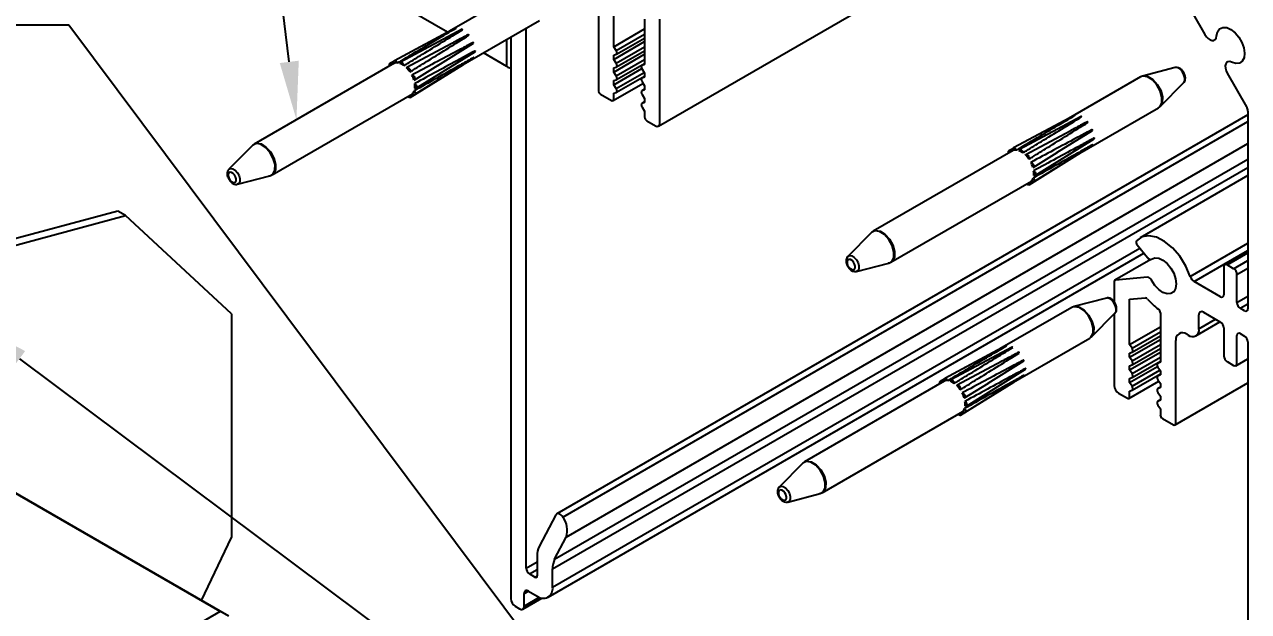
# Model space of a CAD drawing. Extents: x -2.4 to 12.9, y -12.4 to 0.3.
# Drawn here: x 6.133 to 10.076, y -8.175 to -6.284 of the extents above; entities that cross this region are included whole.
import ezdxf
from ezdxf import colors
from ezdxf.entities.mleader import LeaderData, LeaderLine
from ezdxf.math import Vec2, Vec3

# ---------------------------------------------------------------- set-up
doc = ezdxf.new("R2010")
doc.units = 0
doc.header["$LTSCALE"] = 0.5
doc.header["$MEASUREMENT"] = 0
for name, color, linetype in [('Brackets', 181, 'CONTINUOUS'), ('FAB DWG', 221, 'CONTINUOUS'), ('Hardware', 242, 'CONTINUOUS'), ('Housing', 150, 'CONTINUOUS')]:
    doc.layers.add(name, color=color, linetype=linetype)
doc.layers.add('Joiner', color=11, linetype='CONTINUOUS', plot=False)
doc.styles.add('LSAD_Standard', font='arial.ttf')

msp = doc.modelspace()

# ---------------------------------------------------------------- linework, layer by layer
at = {"layer": 'Brackets', "transparency": 16777216}
for p, q in [((6.4334, -6.8853), (5.891, -7.0306)), ((6.4588, -6.9), (6.4334, -6.8853)), ((5.9164, -7.0453), (6.4588, -6.9)), ((6.8003, -7.2168), (6.4588, -6.9)), ((6.8003, -7.2168), (6.8003, -7.9369)), ((6.7029, -8.1397), (6.8003, -7.9369))]:
    msp.add_line(p, q, dxfattribs=at)
at = {"layer": 'Hardware', "transparency": 16777216}
for p, q in [((7.7342, -6.1723), (7.5025, -6.306)), ((7.5225, -6.2953), (7.3245, -6.4013)), ((7.5423, -6.2999), (7.3443, -6.4059)), ((7.5388, -6.4178), (7.7917, -6.2719)), ((7.507, -6.3467), (7.3645, -6.423)), ((7.4648, -6.4162), (7.5795, -6.345)), ((7.3944, -6.49), (7.5852, -6.3715)), ((7.3234, -6.4094), (6.8728, -6.6695)), ((7.3228, -6.4038), (7.3103, -6.4104)), ((7.3754, -6.5196), (7.5469, -6.4131)), ((7.3885, -6.4637), (7.4653, -6.416)), ((7.3896, -6.5104), (7.5804, -6.392)), ((9.8389, -6.4231), (9.7343, -6.4504)), ((9.7278, -6.4531), (9.4961, -6.5868)), ((9.7353, -6.4509), (9.7299, -6.4523)), ((9.7908, -6.5484), (9.8668, -6.4714)), ((6.9303, -6.7691), (7.3826, -6.508)), ((9.5162, -6.5761), (9.3182, -6.6821)), ((9.536, -6.5807), (9.338, -6.6867)), ((9.5325, -6.6986), (9.7853, -6.5527)), ((9.5007, -6.6275), (9.3581, -6.7038)), ((9.3881, -6.7708), (9.5789, -6.6523)), ((9.4584, -6.697), (9.5732, -6.6258)), ((6.8673, -6.6738), (6.7913, -6.7508)), ((9.317, -6.6902), (8.8664, -6.9503)), ((9.3164, -6.6846), (9.304, -6.6912)), ((9.3691, -6.8004), (9.5406, -6.6939)), ((9.3821, -6.7445), (9.4589, -6.6968)), ((9.3833, -6.7912), (9.5741, -6.6728)), ((6.8192, -6.7991), (6.9238, -6.7718)), ((6.9212, -6.7716), (6.9283, -6.7699)), ((6.9303, -6.7691), (6.9289, -6.7698)), ((8.9239, -7.0499), (9.3762, -6.7888)), ((8.8609, -6.9546), (8.7849, -7.0316)), ((8.8128, -7.0799), (8.9175, -7.0526)), ((8.9148, -7.0524), (8.922, -7.0507)), ((8.9239, -7.0499), (8.9226, -7.0506)), ((9.7629, -7.0402), (9.7634, -7.04)), ((9.7634, -7.0399), (9.7634, -7.0399)), ((9.6176, -7.1656), (9.513, -7.1929)), ((9.5065, -7.1955), (9.2748, -7.3293)), ((9.514, -7.1934), (9.5086, -7.1947)), ((9.5695, -7.2908), (9.6455, -7.2139)), ((9.2949, -7.3186), (9.0969, -7.4245)), ((9.3147, -7.3232), (9.1167, -7.4291)), ((9.3112, -7.4411), (9.564, -7.2951)), ((9.2794, -7.37), (9.1368, -7.4463)), ((9.2371, -7.4395), (9.3519, -7.3682)), ((9.1668, -7.5132), (9.3576, -7.3948)), ((9.0957, -7.4327), (8.6451, -7.6928)), ((9.0951, -7.4271), (9.0827, -7.4337)), ((9.1478, -7.5429), (9.3193, -7.4364)), ((9.1608, -7.4869), (9.2376, -7.4393)), ((9.162, -7.5337), (9.3528, -7.4153)), ((8.7026, -7.7924), (9.1549, -7.5313)), ((8.6396, -7.6971), (8.5636, -7.774)), ((8.5915, -7.8223), (8.6961, -7.795)), ((8.6935, -7.7949), (8.7007, -7.7932)), ((8.7026, -7.7924), (8.7013, -7.7931))]:
    msp.add_line(p, q, dxfattribs=at)
at = {"layer": 'Hardware', "transparency": 16777216, "flags": 128}
for points in [[(7.3089, -6.4178), (7.3086, -6.4167), (7.3084, -6.4138), (7.3091, -6.4116), (7.3107, -6.4103), (7.3128, -6.4102), (7.3152, -6.4112), (7.3172, -6.413)], [(7.3234, -6.4096), (7.3226, -6.4065), (7.3228, -6.4037), (7.3238, -6.4018), (7.3256, -6.4009), (7.3279, -6.4013), (7.3303, -6.4027), (7.3325, -6.4051), (7.3342, -6.4081)], [(7.3424, -6.41), (7.3429, -6.4075), (7.3442, -6.406), (7.3462, -6.4055), (7.3486, -6.4063), (7.351, -6.4081), (7.353, -6.4108), (7.3545, -6.4139), (7.3551, -6.4169)], [(7.3634, -6.424), (7.365, -6.4228), (7.3672, -6.4228), (7.3696, -6.4239), (7.3719, -6.4261), (7.3738, -6.429), (7.3749, -6.4321), (7.3752, -6.4351), (7.3746, -6.4374)], [(9.8668, -6.4714), (9.8668, -6.4714), (9.8701, -6.4651), (9.8704, -6.4563), (9.8677, -6.4463), (9.8624, -6.4366), (9.8553, -6.4288), (9.8475, -6.4239), (9.8402, -6.4229), (9.8389, -6.4231)], [(7.3808, -6.4477), (7.3831, -6.4481), (7.3855, -6.4497), (7.3877, -6.4522), (7.3893, -6.4552), (7.3902, -6.4583), (7.3901, -6.4611), (7.3892, -6.4631), (7.3874, -6.4641)], [(9.7853, -6.5527), (9.7895, -6.5494), (9.7961, -6.5366), (9.7967, -6.5186), (9.7912, -6.4982), (9.7804, -6.4786), (9.7659, -6.4626), (9.7501, -6.4528), (9.7352, -6.4506), (9.7278, -6.4531)], [(9.7349, -6.4503), (9.7368, -6.4499), (9.7516, -6.4521), (9.7674, -6.4619), (9.7818, -6.4778), (9.7926, -6.4974)], [(7.3883, -6.4982), (7.3901, -6.5011), (7.3912, -6.5042), (7.3914, -6.5072), (7.3907, -6.5094), (7.3891, -6.5107), (7.387, -6.5108), (7.3846, -6.5097), (7.3822, -6.5076)], [(7.3899, -6.4749), (7.3922, -6.4768), (7.3943, -6.4795), (7.3957, -6.4826), (7.3962, -6.4857), (7.3958, -6.4882), (7.3945, -6.4899), (7.3926, -6.4904), (7.3902, -6.4898)], [(9.7926, -6.4974), (9.7981, -6.5176), (9.7975, -6.5355), (9.7909, -6.5483), (9.7908, -6.5484)], [(7.3764, -6.5114), (7.3772, -6.5145), (7.377, -6.5172), (7.376, -6.5192), (7.3742, -6.5201), (7.3719, -6.5197), (7.3695, -6.5183), (7.3678, -6.5166)], [(6.9238, -6.7718), (6.9328, -6.7665), (6.9394, -6.7538), (6.94, -6.7359), (6.9345, -6.7156), (6.9237, -6.696), (6.9094, -6.6801), (6.8936, -6.6703), (6.8788, -6.6681), (6.8673, -6.6738)], [(6.8728, -6.6695), (6.8802, -6.667), (6.8951, -6.6692), (6.9109, -6.6791), (6.9254, -6.695), (6.9362, -6.7147)], [(9.3025, -6.6986), (9.3023, -6.6975), (9.3021, -6.6946), (9.3028, -6.6924), (9.3043, -6.6911), (9.3065, -6.691), (9.3089, -6.692), (9.3109, -6.6938)], [(9.3171, -6.6904), (9.3163, -6.6873), (9.3164, -6.6845), (9.3175, -6.6826), (9.3193, -6.6817), (9.3215, -6.6821), (9.324, -6.6835), (9.3262, -6.6859), (9.3279, -6.6889)], [(9.336, -6.6908), (9.3365, -6.6883), (9.3378, -6.6868), (9.3398, -6.6863), (9.3422, -6.6871), (9.3446, -6.6889), (9.3467, -6.6916), (9.3481, -6.6947), (9.3488, -6.6977)], [(6.9362, -6.7147), (6.9417, -6.735), (6.9411, -6.753), (6.9345, -6.7659), (6.9303, -6.7691)], [(9.357, -6.7048), (9.3586, -6.7036), (9.3608, -6.7036), (9.3632, -6.7047), (9.3655, -6.7069), (9.3674, -6.7098), (9.3686, -6.7129), (9.3689, -6.7159), (9.3682, -6.7182)], [(9.3744, -6.7285), (9.3767, -6.7289), (9.3791, -6.7305), (9.3813, -6.733), (9.383, -6.736), (9.3838, -6.7391), (9.3838, -6.7419), (9.3828, -6.7439), (9.3811, -6.7449)], [(6.7908, -6.7783), (6.7942, -6.7847), (6.7989, -6.7898), (6.804, -6.7929), (6.8088, -6.7937), (6.8125, -6.7918), (6.8146, -6.7877), (6.8148, -6.7819), (6.813, -6.7754), (6.8095, -6.769), (6.8049, -6.7639), (6.7998, -6.7608), (6.795, -6.7601), (6.7913, -6.7619), (6.7892, -6.766), (6.789, -6.7718), (6.7908, -6.7783)], [(6.7913, -6.7508), (6.797, -6.748), (6.8043, -6.7491), (6.812, -6.7539), (6.8191, -6.7617), (6.8244, -6.7714), (6.8271, -6.7814), (6.8269, -6.7902), (6.8236, -6.7965), (6.8192, -6.7991)], [(9.3819, -6.779), (9.3837, -6.7819), (9.3848, -6.785), (9.385, -6.788), (9.3843, -6.7902), (9.3828, -6.7915), (9.3806, -6.7916), (9.3782, -6.7905), (9.3759, -6.7884)], [(9.3835, -6.7557), (9.3859, -6.7576), (9.3879, -6.7603), (9.3893, -6.7634), (9.3898, -6.7665), (9.3895, -6.769), (9.3882, -6.7707), (9.3862, -6.7712), (9.3839, -6.7706)], [(9.37, -6.7922), (9.3708, -6.7953), (9.3707, -6.798), (9.3696, -6.8), (9.3679, -6.8008), (9.3656, -6.8005), (9.3631, -6.7991), (9.3615, -6.7973)], [(8.9175, -7.0526), (8.9265, -7.0473), (8.9331, -7.0345), (8.9336, -7.0167), (8.9281, -6.9964), (8.9174, -6.9768), (8.903, -6.9609), (8.8872, -6.9511), (8.8724, -6.9489), (8.8609, -6.9546)], [(8.8664, -6.9503), (8.8739, -6.9478), (8.8887, -6.95), (8.9046, -6.9599), (8.919, -6.9758), (8.9298, -6.9955)], [(8.9298, -6.9955), (8.9353, -7.0158), (8.9348, -7.0338), (8.9281, -7.0466), (8.9239, -7.0499)], [(8.7844, -7.0591), (8.7879, -7.0655), (8.7925, -7.0706), (8.7976, -7.0737), (8.8024, -7.0744), (8.8061, -7.0726), (8.8083, -7.0685), (8.8084, -7.0627), (8.8067, -7.0562), (8.8032, -7.0498), (8.7986, -7.0447), (8.7935, -7.0416), (8.7887, -7.0408), (8.785, -7.0427), (8.7828, -7.0468), (8.7826, -7.0526), (8.7844, -7.0591)], [(8.7849, -7.0316), (8.7906, -7.0288), (8.7979, -7.0299), (8.8057, -7.0347), (8.8128, -7.0425), (8.8181, -7.0522), (8.8208, -7.0622), (8.8205, -7.071), (8.8173, -7.0773), (8.8128, -7.0799)], [(9.6455, -7.2139), (9.6455, -7.2139), (9.6488, -7.2075), (9.6491, -7.1987), (9.6464, -7.1887), (9.6411, -7.1791), (9.634, -7.1712), (9.6262, -7.1664), (9.6189, -7.1653), (9.6176, -7.1656)], [(9.564, -7.2951), (9.5682, -7.2919), (9.5748, -7.279), (9.5754, -7.261), (9.5699, -7.2407), (9.5591, -7.221), (9.5446, -7.2051), (9.5288, -7.1953), (9.5139, -7.1931), (9.5065, -7.1955)], [(9.5136, -7.1927), (9.5155, -7.1924), (9.5303, -7.1946), (9.5461, -7.2044), (9.5605, -7.2202), (9.5713, -7.2398)], [(9.5713, -7.2398), (9.5768, -7.2601), (9.5762, -7.278), (9.5696, -7.2908), (9.5695, -7.2908)], [(9.0812, -7.441), (9.081, -7.44), (9.0808, -7.4371), (9.0815, -7.4348), (9.083, -7.4335), (9.0852, -7.4334), (9.0876, -7.4345), (9.0896, -7.4362)], [(9.0958, -7.4328), (9.095, -7.4297), (9.0951, -7.427), (9.0962, -7.4251), (9.0979, -7.4242), (9.1002, -7.4245), (9.1027, -7.426), (9.1049, -7.4284), (9.1066, -7.4314)], [(9.1147, -7.4333), (9.1152, -7.4308), (9.1165, -7.4292), (9.1185, -7.4288), (9.1209, -7.4295), (9.1233, -7.4314), (9.1254, -7.434), (9.1268, -7.4371), (9.1275, -7.4402)], [(9.1357, -7.4472), (9.1373, -7.4461), (9.1395, -7.446), (9.1419, -7.4472), (9.1442, -7.4494), (9.1461, -7.4523), (9.1473, -7.4554), (9.1476, -7.4583), (9.1469, -7.4607)], [(9.1531, -7.471), (9.1554, -7.4714), (9.1578, -7.473), (9.16, -7.4754), (9.1617, -7.4785), (9.1625, -7.4816), (9.1625, -7.4844), (9.1615, -7.4864), (9.1598, -7.4873)], [(9.1606, -7.5215), (9.1624, -7.5244), (9.1635, -7.5275), (9.1637, -7.5304), (9.163, -7.5327), (9.1615, -7.534), (9.1593, -7.5341), (9.1569, -7.533), (9.1546, -7.5309)], [(9.1622, -7.4982), (9.1646, -7.5001), (9.1666, -7.5028), (9.168, -7.5059), (9.1685, -7.5089), (9.1681, -7.5115), (9.1669, -7.5132), (9.1649, -7.5137), (9.1626, -7.513)], [(9.1487, -7.5347), (9.1495, -7.5378), (9.1494, -7.5405), (9.1483, -7.5424), (9.1465, -7.5433), (9.1443, -7.543), (9.1418, -7.5415), (9.1402, -7.5398)], [(8.6961, -7.795), (8.7052, -7.7898), (8.7118, -7.777), (8.7123, -7.7591), (8.7068, -7.7388), (8.6961, -7.7193), (8.6817, -7.7034), (8.6659, -7.6936), (8.6511, -7.6914), (8.6396, -7.6971)], [(8.6451, -7.6928), (8.6526, -7.6903), (8.6674, -7.6925), (8.6833, -7.7023), (8.6977, -7.7183), (8.7085, -7.7379)], [(8.7085, -7.7379), (8.714, -7.7583), (8.7135, -7.7763), (8.7068, -7.7891), (8.7026, -7.7924)], [(8.5631, -7.8016), (8.5666, -7.8079), (8.5712, -7.8131), (8.5763, -7.8162), (8.5811, -7.8169), (8.5848, -7.8151), (8.587, -7.8109), (8.5871, -7.8052), (8.5854, -7.7986), (8.5819, -7.7923), (8.5773, -7.7872), (8.5722, -7.784), (8.5674, -7.7833), (8.5637, -7.7852), (8.5615, -7.7893), (8.5613, -7.7951), (8.5631, -7.8016)], [(8.5636, -7.774), (8.5693, -7.7712), (8.5766, -7.7723), (8.5844, -7.7771), (8.5915, -7.785), (8.5968, -7.7946), (8.5995, -7.8046), (8.5992, -7.8135), (8.596, -7.8198), (8.5915, -7.8223)]]:
    msp.add_lwpolyline(points, dxfattribs=at)
at = {"layer": 'Hardware', "transparency": 16777216}
for centre, radius, start, end in [((7.5228, -6.2966), 0.00131, 32.995, 104.5717), ((7.5425, -6.3017), 0.00183, 15.4908, 95.0987), ((7.5622, -6.3193), 0.00238, 1.7813, 77.8073), ((7.5772, -6.3443), 0.00245, 344.9604, 59.4304), ((7.5838, -6.3704), 0.00175, 321.8837, 50.0848), ((7.3317, -6.4305), 0.0225, 83.6186, 111.6901), ((7.3243, -6.4585), 0.0517, 53.4072, 69.4904), ((7.2993, -6.4887), 0.0911, 34.2851, 45.3035), ((7.5795, -6.3911), 0.00129, 314.0075, 31.7615), ((7.2976, -6.4912), 0.0939, 16.796, 27.5948), ((7.3654, -6.4902), 0.0243, 314.025, 340.7355), ((7.3342, -6.4837), 0.0564, 353.8124, 8.9975), ((9.5165, -6.5774), 0.00131, 32.995, 104.5717), ((9.5361, -6.5825), 0.00183, 15.4908, 95.0987), ((9.5559, -6.6001), 0.00238, 1.7813, 77.8073), ((9.5708, -6.6251), 0.00245, 344.9604, 59.4304), ((9.5775, -6.6512), 0.00175, 321.8837, 50.0848), ((9.3254, -6.7113), 0.0225, 83.6186, 111.6901), ((9.3179, -6.7393), 0.0517, 53.4072, 69.4904), ((9.5732, -6.6719), 0.00129, 314.0075, 31.7615), ((9.293, -6.7695), 0.0911, 34.2851, 45.3035), ((9.2912, -6.772), 0.0939, 16.796, 27.5948), ((9.359, -6.771), 0.0243, 314.025, 340.7355), ((9.3278, -6.7645), 0.0564, 353.8124, 8.9975), ((9.2952, -7.3198), 0.00131, 32.995, 104.5717), ((9.3148, -7.325), 0.00183, 15.4908, 95.0987), ((9.3346, -7.3425), 0.00238, 1.7813, 77.8073), ((9.3495, -7.3676), 0.00245, 344.9604, 59.4304), ((9.3562, -7.3937), 0.00175, 321.8837, 50.0848), ((9.1041, -7.4538), 0.0225, 83.6186, 111.6901), ((9.0966, -7.4817), 0.0517, 53.4072, 69.4904), ((9.0717, -7.512), 0.0911, 34.2851, 45.3035), ((9.3519, -7.4143), 0.00129, 314.0075, 31.7615), ((9.0699, -7.5145), 0.0939, 16.796, 27.5948), ((9.1377, -7.5135), 0.0243, 314.025, 340.7355), ((9.1065, -7.507), 0.0564, 353.8124, 8.9975)]:
    msp.add_arc(centre, radius, start, end, dxfattribs=at)
for points, knots in [([(7.3342, -6.4081), (7.338, -6.4059), (7.3579, -6.3941), (7.4211, -6.3565), (7.4806, -6.3214), (7.5239, -6.2958)], [0, 0, 0, 0, 0.058989, 0.315059, 1, 1, 1, 1]), ([(7.3551, -6.4169), (7.3588, -6.4147), (7.3787, -6.4025), (7.4418, -6.3639), (7.5011, -6.3276), (7.5443, -6.3012)], [0, 0, 0, 0, 0.058989, 0.315059, 1, 1, 1, 1]), ([(7.3746, -6.4374), (7.3783, -6.4351), (7.3983, -6.4227), (7.4617, -6.3833), (7.5213, -6.3462), (7.5646, -6.3192)], [0, 0, 0, 0, 0.058989, 0.315059, 1, 1, 1, 1]), ([(7.5784, -6.3422), (7.5779, -6.3425), (7.5741, -6.3445), (7.5572, -6.3535), (7.4918, -6.3883), (7.4297, -6.4215), (7.3808, -6.4477)], [0, 0, 0, 0, 0.007458, 0.057409, 0.257212, 1, 1, 1, 1]), ([(7.5627, -6.317), (7.5622, -6.3172), (7.5584, -6.3192), (7.5413, -6.3283), (7.5232, -6.338), (7.5084, -6.346), (7.5069, -6.3468)], [0, 0, 0, 0, 0.026637, 0.205031, 0.918608, 1, 1, 1, 1]), ([(7.585, -6.3691), (7.5845, -6.3694), (7.5807, -6.3714), (7.564, -6.3804), (7.4996, -6.4154), (7.4382, -6.4487), (7.3899, -6.4749)], [0, 0, 0, 0, 0.007458, 0.057409, 0.257212, 1, 1, 1, 1]), ([(7.5806, -6.3904), (7.5802, -6.3907), (7.5765, -6.3927), (7.56, -6.4019), (7.4965, -6.4377), (7.436, -6.4715), (7.3883, -6.4982)], [0, 0, 0, 0, 0.007458, 0.057409, 0.257212, 1, 1, 1, 1]), ([(9.8666, -6.4711), (9.8672, -6.4707), (9.8695, -6.4689), (9.8716, -6.4636), (9.8726, -6.456), (9.8709, -6.4467), (9.8663, -6.4369), (9.859, -6.4284), (9.8507, -6.4235), (9.8436, -6.422), (9.8402, -6.4231), (9.8393, -6.4234)], [0, 0, 0, 0, 0.0341972, 0.1359613, 0.2488412, 0.3845063, 0.5314127, 0.6791678, 0.836556, 0.9534937, 1, 1, 1, 1]), ([(9.3279, -6.6889), (9.3316, -6.6867), (9.3515, -6.6749), (9.4148, -6.6373), (9.4743, -6.6022), (9.5176, -6.5766)], [0, 0, 0, 0, 0.058989, 0.315059, 1, 1, 1, 1]), ([(9.3488, -6.6977), (9.3525, -6.6954), (9.3724, -6.6833), (9.4355, -6.6446), (9.4948, -6.6084), (9.5379, -6.582)], [0, 0, 0, 0, 0.058989, 0.315059, 1, 1, 1, 1]), ([(9.3682, -6.7182), (9.372, -6.7159), (9.392, -6.7035), (9.4554, -6.6641), (9.5149, -6.627), (9.5582, -6.6)], [0, 0, 0, 0, 0.058989, 0.315059, 1, 1, 1, 1]), ([(9.572, -6.623), (9.5716, -6.6233), (9.5678, -6.6253), (9.5508, -6.6342), (9.4855, -6.6691), (9.4234, -6.7023), (9.3744, -6.7285)], [0, 0, 0, 0, 0.007458, 0.057409, 0.257212, 1, 1, 1, 1]), ([(9.5564, -6.5977), (9.5559, -6.598), (9.552, -6.6), (9.5349, -6.6091), (9.5168, -6.6188), (9.502, -6.6268), (9.5005, -6.6276)], [0, 0, 0, 0, 0.026637, 0.205031, 0.918608, 1, 1, 1, 1]), ([(9.5786, -6.6499), (9.5781, -6.6502), (9.5744, -6.6522), (9.5577, -6.6612), (9.4932, -6.6962), (9.4319, -6.7295), (9.3835, -6.7557)], [0, 0, 0, 0, 0.007458, 0.057409, 0.257212, 1, 1, 1, 1]), ([(9.5743, -6.6712), (9.5738, -6.6714), (9.5701, -6.6735), (9.5537, -6.6827), (9.4901, -6.7185), (9.4296, -6.7523), (9.3819, -6.779)], [0, 0, 0, 0, 0.007458, 0.057409, 0.257212, 1, 1, 1, 1]), ([(6.7913, -6.7512), (6.7908, -6.7515), (6.7886, -6.7533), (6.7866, -6.7584), (6.7855, -6.7659), (6.7866, -6.7729), (6.7882, -6.777), (6.7886, -6.778)], [0, 0, 0, 0, 0.065785, 0.306251, 0.571545, 0.890556, 1, 1, 1, 1]), ([(6.7886, -6.778), (6.79, -6.7809), (6.793, -6.787), (6.8001, -6.7945), (6.808, -6.7988), (6.8147, -6.8002), (6.818, -6.7991), (6.8188, -6.7988)], [0, 0, 0, 0, 0.221492, 0.477911, 0.724167, 0.926519, 1, 1, 1, 1]), ([(8.785, -7.032), (8.7845, -7.0323), (8.7823, -7.0341), (8.7802, -7.0392), (8.7791, -7.0467), (8.7803, -7.0537), (8.7818, -7.0578), (8.7822, -7.0588)], [0, 0, 0, 0, 0.065785, 0.306251, 0.571545, 0.890556, 1, 1, 1, 1]), ([(8.7822, -7.0588), (8.7836, -7.0617), (8.7866, -7.0678), (8.7937, -7.0753), (8.8017, -7.0796), (8.8083, -7.081), (8.8116, -7.0799), (8.8125, -7.0796)], [0, 0, 0, 0, 0.221492, 0.477911, 0.724167, 0.926519, 1, 1, 1, 1]), ([(9.6453, -7.2136), (9.6459, -7.2132), (9.6482, -7.2113), (9.6503, -7.206), (9.6513, -7.1984), (9.6496, -7.1891), (9.645, -7.1794), (9.6377, -7.1708), (9.6294, -7.166), (9.6223, -7.1644), (9.6189, -7.1655), (9.618, -7.1659)], [0, 0, 0, 0, 0.0341972, 0.1359613, 0.2488412, 0.3845063, 0.5314127, 0.6791678, 0.836556, 0.9534937, 1, 1, 1, 1]), ([(9.1066, -7.4314), (9.1103, -7.4292), (9.1302, -7.4173), (9.1935, -7.3798), (9.253, -7.3447), (9.2963, -7.3191)], [0, 0, 0, 0, 0.058989, 0.315059, 1, 1, 1, 1]), ([(9.1275, -7.4402), (9.1312, -7.4379), (9.1511, -7.4257), (9.2142, -7.3871), (9.2735, -7.3509), (9.3166, -7.3245)], [0, 0, 0, 0, 0.058989, 0.315059, 1, 1, 1, 1]), ([(9.1469, -7.4607), (9.1507, -7.4584), (9.1706, -7.4459), (9.2341, -7.4065), (9.2936, -7.3695), (9.3369, -7.3425)], [0, 0, 0, 0, 0.058989, 0.315059, 1, 1, 1, 1]), ([(9.3507, -7.3655), (9.3503, -7.3657), (9.3465, -7.3677), (9.3295, -7.3767), (9.2642, -7.4116), (9.2021, -7.4448), (9.1531, -7.471)], [0, 0, 0, 0, 0.007458, 0.057409, 0.257212, 1, 1, 1, 1]), ([(9.3351, -7.3402), (9.3346, -7.3405), (9.3307, -7.3425), (9.3136, -7.3516), (9.2955, -7.3613), (9.2807, -7.3692), (9.2792, -7.3701)], [0, 0, 0, 0, 0.026637, 0.205031, 0.918608, 1, 1, 1, 1]), ([(9.3573, -7.3924), (9.3568, -7.3926), (9.3531, -7.3946), (9.3364, -7.4037), (9.2719, -7.4387), (9.2106, -7.4719), (9.1622, -7.4982)], [0, 0, 0, 0, 0.007458, 0.057409, 0.257212, 1, 1, 1, 1]), ([(9.353, -7.4136), (9.3525, -7.4139), (9.3488, -7.416), (9.3324, -7.4252), (9.2688, -7.4609), (9.2083, -7.4948), (9.1606, -7.5215)], [0, 0, 0, 0, 0.007458, 0.057409, 0.257212, 1, 1, 1, 1]), ([(8.5637, -7.7744), (8.5632, -7.7748), (8.5609, -7.7765), (8.5589, -7.7817), (8.5578, -7.7892), (8.559, -7.7961), (8.5605, -7.8003), (8.5609, -7.8013)], [0, 0, 0, 0, 0.065785, 0.306251, 0.571545, 0.890556, 1, 1, 1, 1]), ([(8.5609, -7.8013), (8.5623, -7.8041), (8.5653, -7.8103), (8.5724, -7.8178), (8.5804, -7.8221), (8.587, -7.8235), (8.5903, -7.8224), (8.5912, -7.8221)], [0, 0, 0, 0, 0.221492, 0.477911, 0.724167, 0.926519, 1, 1, 1, 1])]:
    msp.add_open_spline(points, degree=3, knots=knots, dxfattribs=at)
at = {"layer": 'Housing', "transparency": 16777216}
for p, q in [((8.1755, -6.6116), (9.2111, -6.0138)), ((9.8587, -6.1841), (9.9353, -6.3168)), ((8.0312, -6.3559), (8.0312, -6.1969)), ((7.9817, -6.2293), (7.9817, -6.4963)), ((8.1302, -6.2673), (8.1302, -6.413)), ((8.1796, -6.6024), (8.1796, -6.2676)), ((7.7491, -8.0357), (7.7491, -6.2965)), ((8.0312, -6.3559), (8.1302, -6.2987)), ((7.6996, -6.325), (7.6996, -8.1337)), ((8.0312, -6.3967), (8.1302, -6.3395)), ((8.039, -6.368), (8.1302, -6.3154)), ((8.0395, -6.3803), (8.1302, -6.328)), ((8.039, -6.368), (8.0312, -6.3559)), ((8.0312, -6.4375), (8.1302, -6.3804)), ((8.0312, -6.3836), (8.039, -6.3805)), ((8.0312, -6.3967), (8.0312, -6.3836)), ((8.039, -6.4089), (8.1302, -6.3562)), ((8.0395, -6.4211), (8.1302, -6.3688)), ((8.039, -6.4089), (8.0312, -6.3967)), ((8.0312, -6.4244), (8.039, -6.4214)), ((8.0312, -6.4375), (8.0312, -6.4244)), ((8.039, -6.4497), (8.1302, -6.3971)), ((8.0395, -6.462), (8.1302, -6.4096)), ((8.1302, -6.4115), (8.1218, -6.4163)), ((8.1223, -6.4161), (8.1302, -6.4115)), ((8.1302, -6.413), (8.1223, -6.4161)), ((8.0312, -6.4783), (8.1211, -6.4264)), ((8.039, -6.4497), (8.0312, -6.4375)), ((8.0312, -6.4653), (8.039, -6.4622)), ((8.0312, -6.4783), (8.0312, -6.4653)), ((8.039, -6.4905), (8.1288, -6.4387)), ((8.0395, -6.5028), (8.1302, -6.4505)), ((8.1302, -6.4523), (8.1218, -6.4571)), ((8.1223, -6.4286), (8.1302, -6.4408)), ((8.1223, -6.4569), (8.1302, -6.4524)), ((8.1302, -6.4538), (8.1223, -6.4569)), ((8.1302, -6.4408), (8.1302, -6.4538)), ((10.0071, -6.4411), (10.0695, -6.5493)), ((8.0291, -6.5295), (8.1252, -6.474)), ((8.039, -6.4905), (8.0312, -6.4783)), ((8.0312, -6.5061), (8.039, -6.503)), ((8.1302, -6.4932), (8.1218, -6.498)), ((8.1223, -6.4694), (8.1302, -6.4816)), ((8.1223, -6.4977), (8.1302, -6.4932)), ((8.1302, -6.4947), (8.1223, -6.4977)), ((8.1302, -6.4816), (8.1302, -6.4947)), ((7.9887, -6.5086), (8.0241, -6.529)), ((8.0312, -6.5249), (8.0312, -6.5061)), ((8.1302, -6.534), (8.1218, -6.5388)), ((8.1223, -6.5102), (8.1302, -6.5224)), ((8.1223, -6.5386), (8.1302, -6.534)), ((8.1302, -6.5355), (8.1223, -6.5386)), ((8.1302, -6.5224), (8.1302, -6.5355)), ((10.0737, -6.5755), (7.8475, -7.8607)), ((8.1223, -6.5511), (8.1302, -6.5632)), ((8.1302, -6.5632), (8.1302, -6.582)), ((10.0737, -6.5633), (10.0737, -7.2002)), ((7.8665, -7.8706), (10.0737, -6.5964)), ((8.1372, -6.5943), (8.1655, -6.6106)), ((7.878, -7.9357), (10.0737, -6.6682)), ((7.8405, -8.0068), (10.0737, -6.7177)), ((7.8339, -8.0375), (10.0737, -6.7445)), ((10.0737, -6.7711), (9.7268, -6.9713)), ((7.8339, -8.097), (9.7259, -7.0047)), ((9.7173, -6.994), (9.7501, -7.0348)), ((9.8878, -7.0959), (10.0737, -6.9885)), ((9.9005, -7.1125), (10.0737, -7.0125)), ((10.0737, -7.0148), (9.999, -7.0579)), ((7.8194, -8.129), (9.7389, -7.0209)), ((9.7612, -7.0409), (9.6452, -7.1078)), ((10.0065, -7.0587), (10.0737, -7.0199)), ((10.0277, -7.0709), (10.0737, -7.0444)), ((9.9959, -7.0648), (9.9959, -7.1553)), ((10.0277, -7.0709), (10.0065, -7.0587)), ((10.0383, -7.0893), (10.0737, -7.0689)), ((10.0383, -7.1798), (10.0383, -7.0893)), ((9.6431, -7.1124), (9.6431, -7.1775)), ((9.7501, -7.0981), (9.6466, -7.1074)), ((9.9853, -7.1614), (9.9005, -7.1125)), ((9.6926, -7.1693), (9.7436, -7.1647)), ((9.6926, -7.315), (9.6926, -7.1693)), ((10.0383, -7.1798), (10.0737, -7.1594)), ((9.7916, -7.2132), (9.7916, -7.3721)), ((9.9302, -7.2113), (9.9853, -7.2431)), ((10.0489, -7.1982), (10.0737, -7.1839)), ((10.0631, -7.2063), (10.0489, -7.1982)), ((9.6431, -7.2163), (9.6431, -7.4473)), ((9.9057, -7.2872), (9.9837, -7.2422)), ((9.916, -7.2643), (9.916, -7.2194)), ((9.916, -7.2643), (9.9691, -7.2337)), ((9.6926, -7.315), (9.7916, -7.2578)), ((9.7005, -7.3271), (9.7916, -7.2745)), ((9.7009, -7.3394), (9.7916, -7.2871)), ((9.8764, -7.2823), (9.8807, -7.2847)), ((9.9959, -7.2614), (9.9959, -7.3519)), ((10.0383, -7.3764), (10.0383, -7.2859)), ((10.0489, -7.2798), (10.0631, -7.288)), ((9.6926, -7.3558), (9.7916, -7.2987)), ((9.7005, -7.3271), (9.6926, -7.315)), ((9.7005, -7.368), (9.7916, -7.3154)), ((9.7009, -7.3803), (9.7916, -7.3279)), ((9.8411, -7.5697), (9.8411, -7.3027)), ((10.0737, -7.3063), (10.0737, -9.3777)), ((9.6926, -7.3966), (9.7916, -7.3395)), ((9.6926, -7.3427), (9.7005, -7.3397)), ((9.6926, -7.3558), (9.6926, -7.3427)), ((9.7005, -7.368), (9.6926, -7.3558)), ((9.7005, -7.4088), (9.7916, -7.3562)), ((9.7009, -7.4211), (9.7916, -7.3687)), ((9.7916, -7.3706), (9.7833, -7.3754)), ((9.7837, -7.3752), (9.7916, -7.3707)), ((9.7916, -7.3721), (9.7837, -7.3752)), ((10.0065, -7.3703), (10.0277, -7.3825)), ((10.0352, -7.3833), (10.0737, -7.3611)), ((9.6926, -7.3836), (9.7005, -7.3805)), ((9.6926, -7.3966), (9.6926, -7.3836)), ((9.6926, -7.4375), (9.7825, -7.3855)), ((9.7005, -7.4088), (9.6926, -7.3966)), ((9.7005, -7.4496), (9.7902, -7.3978)), ((9.7009, -7.4619), (9.7916, -7.4096)), ((9.7916, -7.4114), (9.7833, -7.4163)), ((9.7837, -7.3877), (9.7916, -7.3999)), ((9.7837, -7.416), (9.7916, -7.4115)), ((9.7916, -7.3999), (9.7916, -7.413)), ((9.6905, -7.4886), (9.7866, -7.4331)), ((9.6926, -7.4244), (9.7005, -7.4213)), ((9.6926, -7.4375), (9.6926, -7.4244)), ((9.7005, -7.4496), (9.6926, -7.4375)), ((9.7916, -7.413), (9.7837, -7.416)), ((9.7837, -7.4285), (9.7916, -7.4407)), ((9.7916, -7.4407), (9.7916, -7.4538)), ((9.839, -7.5743), (10.0737, -7.4388)), ((9.6572, -7.4718), (9.6855, -7.4881)), ((9.6926, -7.4652), (9.7005, -7.4621)), ((9.6926, -7.484), (9.6926, -7.4652)), ((9.7916, -7.4523), (9.7833, -7.4571)), ((9.7837, -7.4569), (9.7916, -7.4523)), ((9.7916, -7.4538), (9.7837, -7.4569)), ((9.7837, -7.4694), (9.7916, -7.4815)), ((9.7916, -7.4815), (9.7916, -7.4946)), ((9.7916, -7.4931), (9.7833, -7.4979)), ((9.7837, -7.4977), (9.7916, -7.4931)), ((9.7916, -7.4946), (9.7837, -7.4977)), ((9.7837, -7.5102), (9.7916, -7.5224)), ((9.7916, -7.5224), (9.7916, -7.5411)), ((9.7986, -7.5534), (9.834, -7.5738)), ((7.8447, -7.8637), (7.791, -7.9656)), ((7.8405, -8.0068), (7.878, -7.9357)), ((7.7844, -7.9963), (7.7844, -8.0602)), ((7.7491, -8.0357), (7.7844, -8.0153)), ((7.7597, -8.0541), (7.7844, -8.0398)), ((7.8339, -8.097), (7.8339, -8.0375)), ((7.7773, -8.0643), (7.7597, -8.0541)), ((7.7773, -8.0643), (7.7844, -8.0602)), ((7.742, -8.1174), (7.7561, -8.1092)), ((7.742, -8.1582), (7.742, -8.1174)), ((7.7561, -8.1092), (7.7844, -8.1256)), ((7.7137, -8.1582), (7.7278, -8.1664)), ((7.7378, -8.1674), (7.7998, -8.1316)), ((7.742, -8.1582), (7.7921, -8.1293))]:
    msp.add_line(p, q, dxfattribs=at)
at = {"layer": 'Housing', "linetype": 'Continuous', "lineweight": 25, "transparency": 16777216}
msp.add_line((6.7907, -8.1903), (5.7064, -7.5644), dxfattribs=at)
at = {"layer": 'Housing', "transparency": 16777216, "flags": 128}
for points in [[(9.9727, -6.3223), (9.9757, -6.3086), (9.9826, -6.2989), (9.9928, -6.294), (10.0053, -6.2946), (10.0189, -6.3004), (10.0324, -6.311), (10.0446, -6.3254), (10.0543, -6.3422), (10.0606, -6.3599), (10.0631, -6.3769), (10.0613, -6.3916), (10.0555, -6.4027), (10.0463, -6.4091), (10.0344, -6.4102), (10.021, -6.406)], [(9.9353, -6.3168), (9.9403, -6.324), (9.9461, -6.3299), (9.9524, -6.334), (9.9585, -6.336), (9.9639, -6.3357), (9.9684, -6.3332), (9.9713, -6.3286), (9.9727, -6.3223)], [(8.039, -6.3805), (8.0401, -6.3799), (8.0409, -6.3788), (8.0414, -6.3774), (8.0416, -6.3757), (8.0414, -6.3739), (8.0409, -6.3719), (8.0401, -6.3699), (8.039, -6.368)], [(8.039, -6.4214), (8.0401, -6.4207), (8.0409, -6.4196), (8.0414, -6.4182), (8.0416, -6.4166), (8.0414, -6.4147), (8.0409, -6.4127), (8.0401, -6.4108), (8.039, -6.4089)], [(8.1223, -6.4161), (8.1212, -6.4168), (8.1204, -6.4178), (8.1199, -6.4192), (8.1198, -6.4209), (8.1199, -6.4227), (8.1204, -6.4247), (8.1212, -6.4267), (8.1223, -6.4286)], [(10.021, -6.406), (10.0149, -6.404), (10.0094, -6.4043), (10.005, -6.4068), (10.002, -6.4114), (10.0007, -6.4177), (10.0011, -6.4252), (10.0033, -6.4332), (10.0071, -6.4411)], [(8.039, -6.4622), (8.0401, -6.4615), (8.0409, -6.4605), (8.0414, -6.4591), (8.0416, -6.4574), (8.0414, -6.4555), (8.0409, -6.4536), (8.0401, -6.4516), (8.039, -6.4497)], [(8.1223, -6.4569), (8.1212, -6.4576), (8.1204, -6.4586), (8.1199, -6.46), (8.1198, -6.4617), (8.1199, -6.4636), (8.1204, -6.4655), (8.1212, -6.4675), (8.1223, -6.4694)], [(8.039, -6.503), (8.0401, -6.5023), (8.0409, -6.5013), (8.0414, -6.4999), (8.0416, -6.4982), (8.0414, -6.4964), (8.0409, -6.4944), (8.0401, -6.4924), (8.039, -6.4905)], [(8.1223, -6.4977), (8.1212, -6.4984), (8.1204, -6.4995), (8.1199, -6.5009), (8.1198, -6.5025), (8.1199, -6.5044), (8.1204, -6.5064), (8.1212, -6.5084), (8.1223, -6.5102)], [(8.1223, -6.5386), (8.1212, -6.5392), (8.1204, -6.5403), (8.1199, -6.5417), (8.1198, -6.5434), (8.1199, -6.5452), (8.1204, -6.5472), (8.1212, -6.5492), (8.1223, -6.5511)], [(9.8878, -7.0959), (9.8735, -7.0624), (9.854, -7.031), (9.8307, -7.004), (9.8052, -6.983), (9.7791, -6.9697), (9.7543, -6.9647), (9.7324, -6.9686), (9.715, -6.981)], [(9.7501, -7.0348), (9.7517, -7.0366), (9.7535, -7.0382), (9.7553, -7.0395), (9.7571, -7.0403), (9.7589, -7.0408), (9.7606, -7.0409), (9.7621, -7.0406), (9.7634, -7.0399)], [(9.7634, -7.0399), (9.7738, -7.0357), (9.7864, -7.0368), (9.8, -7.0431), (9.8134, -7.0541), (9.8254, -7.0687), (9.8348, -7.0856), (9.8408, -7.1032), (9.8428, -7.12), (9.8408, -7.1344), (9.8348, -7.1451), (9.8254, -7.1512), (9.8134, -7.152), (9.8, -7.1475), (9.7864, -7.1381), (9.7738, -7.1246), (9.7634, -7.1084)], [(9.7005, -7.3397), (9.7015, -7.339), (9.7023, -7.3379), (9.7028, -7.3365), (9.703, -7.3349), (9.7028, -7.333), (9.7023, -7.331), (9.7015, -7.329), (9.7005, -7.3271)], [(9.7005, -7.3805), (9.7015, -7.3798), (9.7023, -7.3788), (9.7028, -7.3774), (9.703, -7.3757), (9.7028, -7.3738), (9.7023, -7.3719), (9.7015, -7.3699), (9.7005, -7.368)], [(9.7005, -7.4213), (9.7015, -7.4206), (9.7023, -7.4196), (9.7028, -7.4182), (9.703, -7.4165), (9.7028, -7.4146), (9.7023, -7.4127), (9.7015, -7.4107), (9.7005, -7.4088)], [(9.7837, -7.3752), (9.7826, -7.3759), (9.7818, -7.3769), (9.7813, -7.3783), (9.7812, -7.38), (9.7813, -7.3819), (9.7818, -7.3838), (9.7826, -7.3858), (9.7837, -7.3877)], [(9.7005, -7.4621), (9.7015, -7.4615), (9.7023, -7.4604), (9.7028, -7.459), (9.703, -7.4573), (9.7028, -7.4555), (9.7023, -7.4535), (9.7015, -7.4515), (9.7005, -7.4496)], [(9.7837, -7.416), (9.7826, -7.4167), (9.7818, -7.4178), (9.7813, -7.4192), (9.7812, -7.4208), (9.7813, -7.4227), (9.7818, -7.4247), (9.7826, -7.4266), (9.7837, -7.4285)], [(9.7837, -7.4569), (9.7826, -7.4575), (9.7818, -7.4586), (9.7813, -7.46), (9.7812, -7.4617), (9.7813, -7.4635), (9.7818, -7.4655), (9.7826, -7.4675), (9.7837, -7.4694)], [(9.7837, -7.4977), (9.7826, -7.4984), (9.7818, -7.4994), (9.7813, -7.5008), (9.7812, -7.5025), (9.7813, -7.5043), (9.7818, -7.5063), (9.7826, -7.5083), (9.7837, -7.5102)], [(7.8665, -7.8706), (7.8638, -7.867), (7.8608, -7.864), (7.8576, -7.8617), (7.8544, -7.8603), (7.8514, -7.8597), (7.8486, -7.8602), (7.8464, -7.8615), (7.8447, -7.8637)]]:
    msp.add_lwpolyline(points, dxfattribs=at)
at = {"layer": 'Housing', "transparency": 16777216}
for centre, radius, start, end in [((7.997, -6.4956), 0.0154, 182.6055, 237.3943), ((8.0268, -6.5256), 0.00437, 230.7967, 9.2141), ((8.1455, -6.5813), 0.0154, 182.6055, 237.3945), ((10.0448, -6.5642), 0.0289, 1.9565, 31.1437), ((8.171, -6.6038), 0.00873, 230.7967, 9.214), ((9.7252, -6.9859), 0.0113, 154.3332, 225.7334), ((9.9173, -7.0864), 0.031, 197.7705, 237.2275), ((10.0024, -7.0638), 0.00655, 50.7967, 189.214), ((10.0153, -7.0903), 0.0231, 2.6055, 57.3945), ((9.6474, -7.1117), 0.0044, 100.5468, 189.2519), ((9.7481, -7.1145), 0.0165, 21.6574, 83.0713), ((9.7431, -7.1736), 0.00894, 34.7011, 86.9408), ((9.8998, -7.0452), 0.1937, 219.5612, 233.8034), ((9.9894, -7.1563), 0.00655, 230.7967, 9.214), ((9.776, -7.214), 0.0156, 2.854, 53.0929), ((9.9246, -7.218), 0.00873, 50.7967, 189.214), ((10.0613, -7.1787), 0.0231, 182.6055, 237.3945), ((10.0672, -7.2012), 0.00655, 230.7954, 9.214), ((9.9729, -7.2625), 0.0231, 2.6055, 57.3945), ((9.8626, -7.2992), 0.0218, 50.7967, 189.214), ((9.8945, -7.2678), 0.0218, 230.7967, 9.214), ((10.0448, -7.2849), 0.00655, 50.7967, 189.214), ((10.0506, -7.3074), 0.0231, 2.6055, 57.3945), ((10.0189, -7.3509), 0.0231, 182.6055, 237.3945), ((10.0319, -7.3775), 0.00655, 230.7967, 9.214), ((9.6738, -7.4459), 0.0307, 182.6055, 237.3945), ((9.6883, -7.4847), 0.00437, 230.7967, 9.2141), ((9.8069, -7.5404), 0.0154, 182.6055, 237.3945), ((9.8368, -7.5704), 0.00437, 230.7967, 9.2141), ((7.8109, -7.9139), 0.0705, 341.9882, 37.9766), ((7.8504, -7.9945), 0.066, 154.0641, 181.5682), ((7.7721, -8.0347), 0.0231, 182.6052, 237.3945), ((7.8999, -8.0357), 0.066, 154.0642, 181.5682), ((7.7801, -8.0609), 0.00437, 230.7966, 9.214), ((7.7506, -8.116), 0.00873, 50.797, 189.2141), ((7.8037, -8.1019), 0.0306, 230.797, 9.2142), ((7.7303, -8.1323), 0.0307, 182.6055, 237.3945), ((7.7334, -8.1596), 0.00873, 230.7966, 9.2134)]:
    msp.add_arc(centre, radius, start, end, dxfattribs=at)
at = {"layer": 'Joiner', "transparency": 16777216}
for p, q in [((7.4958, -6.3096), (7.3744, -6.2395)), ((7.687, -6.4199), (7.687, -6.3323)), ((7.687, -6.4199), (7.6111, -6.3761)), ((6.7638, -8.175), (4.3374, -6.7742)), ((6.7638, -8.175), (5.7032, -8.7873))]:
    msp.add_line(p, q, dxfattribs=at)
msp.add_arc((7.7349, -6.3274), 0.1042, 242.6097, 250.1678, dxfattribs=at)

# ---------------------------------------------------------------- leaders
at = {"layer": 'FAB DWG', "ltscale": 0.5, "transparency": 16777216}
ml = msp.add_multileader_mtext('Standard', dxfattribs=at)
ml.set_content('\\A1;PN00014 (x4)', color=256, style='LSAD_Standard')
ml.set_leader_properties()
ml.build(insert=Vec2(0, 0))
ml.multileader.update_dxf_attribs({"text_left_attachment_type": 2, "dogleg_length": 0.36, "arrow_head_size": 0.1875})
ctx = ml.context
ctx.base_point, ctx.char_height, ctx.arrow_head_size, ctx.landing_gap_size, ctx.plane_origin = Vec3(4.1791, -5.4152), 0.1875, 0.1875, 0.09, Vec3(6.5171, 11.802)
ctx.left_attachment, ctx.text_align_type = 2, 2
notes = []
notes.append((ctx, [(1, (1, 1, 0), (6.2228, -5.4136), (-1, 0), 0.2772, [(0, [(7.009, -6.5909), (6.879, -5.5427)], 0, [])])]))
ctx.mtext.insert, ctx.mtext.width, ctx.mtext.defined_height, ctx.mtext.alignment, ctx.mtext.flow_direction = Vec3(5.8555, -5.2923), 8.287107, 3.2689, 3, 5
ml = msp.add_multileader_mtext('Standard', dxfattribs=at)
ml.set_content('\\A1;BK00568 (x2)', color=256, style='LSAD_Standard')
ml.set_leader_properties()
ml.build(insert=Vec2(0, 0))
ml.multileader.update_dxf_attribs({"text_left_attachment_type": 2, "dogleg_length": 0.36, "arrow_head_size": 0.1875})
ctx = ml.context
ctx.base_point, ctx.char_height, ctx.arrow_head_size, ctx.landing_gap_size, ctx.plane_origin = Vec3(4.2454, -6.2881), 0.1875, 0.1875, 0.09, Vec3(6.0898, 11.067)
ctx.left_attachment, ctx.text_align_type = 2, 2
notes.append((ctx, [(1, (1, 1, 0), (6.2756, -6.2865), (-1, 0), 0.2772, [(0, [(5.9666, -7.2486), (8.2989, -8.9918)], 0, [])])]))
ctx.mtext.insert, ctx.mtext.width, ctx.mtext.defined_height, ctx.mtext.alignment, ctx.mtext.flow_direction = Vec3(5.9084, -6.1652), 8.287107, 3.2689, 3, 5
ml = msp.add_multileader_mtext('Standard', dxfattribs=at)
ml.set_content('\\A1;HW14204', color=256, style='LSAD_Standard')
ml.set_leader_properties()
ml.build(insert=Vec2(0, 0))
ml.multileader.update_dxf_attribs({"text_left_attachment_type": 2, "dogleg_length": 0.36, "arrow_head_size": 0.1875})
ctx = ml.context
ctx.base_point, ctx.char_height, ctx.arrow_head_size, ctx.landing_gap_size, ctx.plane_origin = Vec3(7.853, -11.8773), 0.1875, 0.1875, 0.09, Vec3(12.1357, 7.3226)
ctx.left_attachment, ctx.text_align_type = 2, 2
notes.append((ctx, [(0, (1, 1, 0), (7.493, -11.8773), (1, 0), 0.36, [(0, [(11.7808, -6.9727)], 0, []), (1, [(3.0405, -8.7274)], 0, [])])]))
ctx.mtext.insert, ctx.mtext.width, ctx.mtext.defined_height, ctx.mtext.alignment, ctx.mtext.flow_direction = Vec3(9.0741, -11.7815), 1.757668, 0.3021, 3, 5
for ctx, leaders in notes:
    for number, flags, end, landing, length, lines in leaders:
        leader = LeaderData()
        leader.index, (leader.has_last_leader_line, leader.has_dogleg_vector, leader.attachment_direction) = number, flags
        leader.last_leader_point, leader.dogleg_vector, leader.dogleg_length = Vec3(end), Vec3(landing), length
        for number, points, colour, breaks in lines:
            line = LeaderLine()
            line.index, line.vertices, line.color, line.breaks = number, Vec3.list(points), colors.encode_raw_color(colour), breaks
            leader.lines.append(line)
        ctx.leaders.append(leader)

doc.saveas('drawing.dxf')
